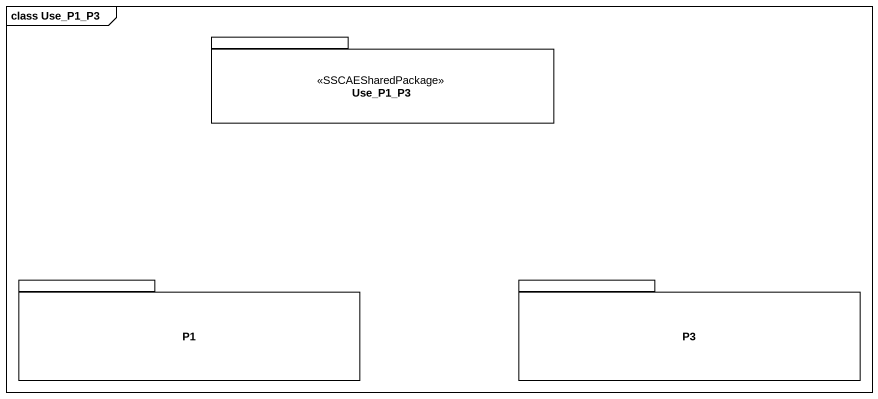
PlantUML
@startuml
mainframe class Use_P1_P3
package Use_P1_P3 <<SSCAESharedPackage>> {
}
package P1 {
}
package P3 {
}
@enduml
